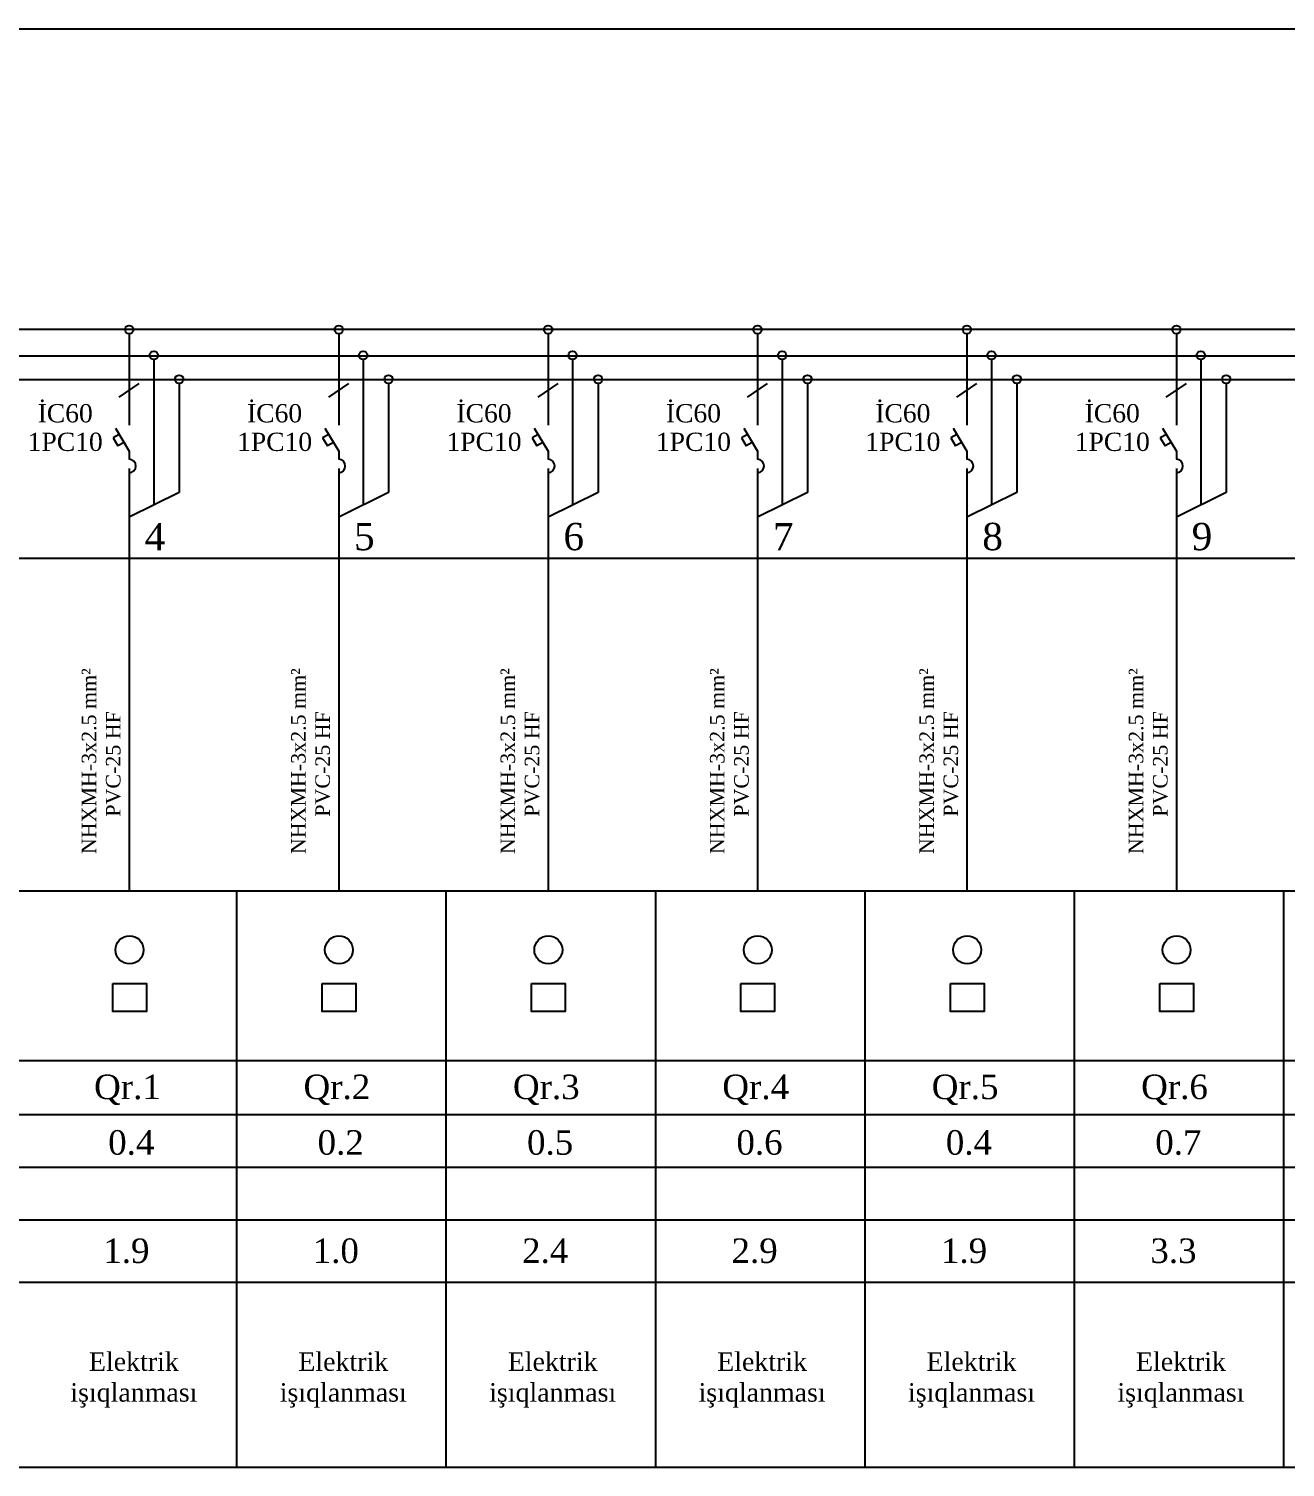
# Model space of a CAD drawing. Header units: millimetres. Extents: x 42452 to 2852333, y -419346 to 834876.
# Drawn here: x 2585963 to 2596774, y 164243 to 176617 of the extents above; entities that cross this region are included whole.
import ezdxf

# ---------------------------------------------------------------- set-up
doc = ezdxf.new("R2010")
doc.units = ezdxf.units.MM
doc.layers.add('Elektrik isiqlandirma_Lightening.ET-XET', color=7, linetype='Continuous')
doc.styles.add('GENERATED_STYLE_3', font='ARIAALB2.TTF')

# ---------------------------------------------------------------- blocks, each defined once
blk = doc.blocks.new('Line_167', base_point=(156363518, 84643528))
at = {"layer": 'Elektrik isiqlandirma_Lightening.ET-XET', "linetype": 'Continuous'}
blk.add_line((156363518, 84643483), (156363518, 84642531), dxfattribs=at)
blk.add_circle((156363518, 84643528), 44.2, dxfattribs=at)
blk = doc.blocks.new('Line_168', base_point=(156364038, 84643010))
at = {"layer": 'Elektrik isiqlandirma_Lightening.ET-XET', "linetype": 'Continuous'}
blk.add_line((156364038, 84642966), (156364038, 84641833), dxfattribs=at)
blk.add_circle((156364038, 84643010), 44.2, dxfattribs=at)
blk = doc.blocks.new('Line_169', base_point=(156363773, 84643259))
at = {"layer": 'Elektrik isiqlandirma_Lightening.ET-XET', "linetype": 'Continuous'}
blk.add_line((156363773, 84643215), (156363773, 84642531), dxfattribs=at)
blk.add_circle((156363773, 84643259), 44.2, dxfattribs=at)

msp = doc.modelspace()

# ---------------------------------------------------------------- linework, layer by layer
at = {"color": 5, "lineweight": 25}
for points in [[(2586685.01493, 168403.27277), (2586975.01493, 168403.27277), (2586975.01493, 168163.27277), (2586685.01493, 168163.27277)], [(2588486.94428, 168403.27277), (2588776.94428, 168403.27277), (2588776.94428, 168163.27277), (2588486.94428, 168163.27277)], [(2590288.87362, 168403.27277), (2590578.87362, 168403.27277), (2590578.87362, 168163.27277), (2590288.87362, 168163.27277)], [(2592090.80297, 168403.27277), (2592380.80297, 168403.27277), (2592380.80297, 168163.27277), (2592090.80297, 168163.27277)], [(2593892.73231, 168403.27277), (2594182.73231, 168403.27277), (2594182.73231, 168163.27277), (2593892.73231, 168163.27277)], [(2595694.66166, 168403.27277), (2595984.66166, 168403.27277), (2595984.66166, 168163.27277), (2595694.66166, 168163.27277)]]:
    msp.add_lwpolyline(points, close=True, dxfattribs=at)
for centre in [(2586830.01493, 168693.27277), (2588631.94428, 168693.27277), (2590433.87362, 168693.27277), (2592235.80297, 168693.27277), (2594037.73231, 168693.27277), (2595839.66166, 168693.27277)]:
    msp.add_circle(centre, 120.29848, dxfattribs=at)
at = {"linetype": 'Continuous'}
for centre in [(2586824.84605, 172855.76574), (2588626.77539, 172855.76574), (2590428.70474, 172855.76574), (2592230.63408, 172855.76574), (2594032.56343, 172855.76574), (2595834.49277, 172855.76574)]:
    msp.add_arc(centre, 59.57369, 272.96227837, 87.03772163, dxfattribs=at)
at = {"layer": 'Elektrik isiqlandirma_Lightening.ET-XET', "linetype": 'Continuous'}
for p, q in [((2580033.50276, 176617.2957), (2613685.57655, 176617.2957)), ((2580287.55072, 174033.45174), (2613034.37444, 174033.45174)), ((2580287.55072, 173803.59265), (2613034.37444, 173803.59265)), ((2580287.55072, 173599.8539), (2613034.37444, 173599.8539)), ((2586741.57335, 173447.81204), (2586913.92132, 173564.85564)), ((2588543.50269, 173447.81204), (2588715.85067, 173564.85564)), ((2590345.43204, 173447.81204), (2590517.78001, 173564.85564)), ((2592147.36138, 173447.81204), (2592319.70936, 173564.85564)), ((2593949.29072, 173447.81204), (2594121.6387, 173564.85564)), ((2595751.22007, 173447.81204), (2595923.56805, 173564.85564)), ((2586741.72055, 173127.8697), (2586689.25559, 173098.3039)), ((2586709.02978, 173182.82048), (2586827.92472, 172982.96685)), ((2587038.95758, 173205.74079), (2587038.95758, 172521.62798)), ((2588543.6499, 173127.8697), (2588491.18493, 173098.3039)), ((2588510.95912, 173182.82048), (2588629.85406, 172982.96685)), ((2588840.88693, 173205.74079), (2588840.88693, 172521.62798)), ((2590345.57924, 173127.8697), (2590293.11428, 173098.3039)), ((2590312.88847, 173182.82048), (2590431.78341, 172982.96685)), ((2590642.81627, 173205.74079), (2590642.81627, 172521.62798)), ((2592147.50859, 173127.8697), (2592095.04362, 173098.3039)), ((2592114.81781, 173182.82048), (2592233.71275, 172982.96685)), ((2592444.74562, 173205.74079), (2592444.74562, 172521.62798)), ((2593949.43793, 173127.8697), (2593896.97297, 173098.3039)), ((2593916.74716, 173182.82048), (2594035.6421, 172982.96685)), ((2594246.67496, 173205.74079), (2594246.67496, 172521.62798)), ((2595751.36728, 173127.8697), (2595698.90231, 173098.3039)), ((2595718.6765, 173182.82048), (2595837.57144, 172982.96685)), ((2596048.60431, 173205.74079), (2596048.60431, 172521.62798)), ((2586689.25559, 173098.3039), (2586730.53357, 173028.91865)), ((2586782.99853, 173058.48445), (2586730.53357, 173028.91865)), ((2588491.18493, 173098.3039), (2588532.46291, 173028.91865)), ((2588584.92788, 173058.48445), (2588532.46291, 173028.91865)), ((2590293.11428, 173098.3039), (2590334.39226, 173028.91865)), ((2590386.85722, 173058.48445), (2590334.39226, 173028.91865)), ((2592095.04362, 173098.3039), (2592136.3216, 173028.91865)), ((2592188.78657, 173058.48445), (2592136.3216, 173028.91865)), ((2593896.97297, 173098.3039), (2593938.25095, 173028.91865)), ((2593990.71591, 173058.48445), (2593938.25095, 173028.91865)), ((2595698.90231, 173098.3039), (2595740.18029, 173028.91865)), ((2595792.64526, 173058.48445), (2595740.18029, 173028.91865)), ((2586827.92472, 172982.96685), (2586827.92472, 172915.25983)), ((2588629.85406, 172982.96685), (2588629.85406, 172915.25983)), ((2590431.78341, 172982.96685), (2590431.78341, 172915.25983)), ((2592233.71275, 172982.96685), (2592233.71275, 172915.25983)), ((2594035.6421, 172982.96685), (2594035.6421, 172915.25983)), ((2595837.57144, 172982.96685), (2595837.57144, 172915.25983)), ((2586827.92472, 172835.2229), (2586827.92472, 169200.54486)), ((2586827.92472, 172796.27166), (2586827.92472, 172417.44193)), ((2588629.85406, 172835.2229), (2588629.85406, 169200.54486)), ((2588629.85406, 172796.27166), (2588629.85406, 172417.44193)), ((2590431.78341, 172835.2229), (2590431.78341, 169200.54486)), ((2590431.78341, 172796.27166), (2590431.78341, 172417.44193)), ((2592233.71275, 172835.2229), (2592233.71275, 169200.54486)), ((2592233.71275, 172796.27166), (2592233.71275, 172417.44193)), ((2594035.6421, 172835.2229), (2594035.6421, 169200.54486)), ((2594035.6421, 172796.27166), (2594035.6421, 172417.44193)), ((2595837.57144, 172835.2229), (2595837.57144, 169200.54486)), ((2595837.57144, 172796.27166), (2595837.57144, 172417.44193)), ((2586827.92472, 172417.44193), (2587257.58124, 172629.56156)), ((2588629.85406, 172417.44193), (2589059.51058, 172629.56156)), ((2590431.78341, 172417.44193), (2590861.43993, 172629.56156)), ((2592233.71275, 172417.44193), (2592663.36927, 172629.56156)), ((2594035.6421, 172417.44193), (2594465.29862, 172629.56156)), ((2595837.57144, 172417.44193), (2596267.22796, 172629.56156)), ((2609447.90507, 172060.02532), (2576671.61485, 172060.02532)), ((2576666.81811, 169200.54486), (2613685.57655, 169200.54486)), ((2587753.46591, 164242.66826), (2587753.46591, 169200.54486)), ((2589555.39526, 164242.66826), (2589555.39526, 169200.54486)), ((2591357.3246, 164242.66826), (2591357.3246, 169200.54486)), ((2593159.25394, 164242.66826), (2593159.25394, 169200.54486)), ((2594961.18329, 164242.66826), (2594961.18329, 169200.54486)), ((2596763.11263, 164242.66826), (2596763.11263, 169200.54486)), ((2577408.96489, 167741.34561), (2613685.57655, 167741.34561)), ((2577408.96489, 167276.53853), (2613685.57655, 167276.53853)), ((2577408.96489, 166823.42785), (2613685.57655, 166823.42785)), ((2577408.96489, 166371.19513), (2613685.57655, 166371.19513)), ((2577408.96489, 165834.46467), (2613685.57655, 165834.46467)), ((2576666.81811, 164242.66826), (2613685.57655, 164242.66826))]:
    msp.add_line(p, q, dxfattribs=at)

# ---------------------------------------------------------------- block references
at = {"layer": 'Elektrik isiqlandirma_Lightening.ET-XET', "linetype": 'Continuous', "xscale": 0.8259916270630292, "yscale": 0.8259916270630292, "zscale": 0.8259916270630292}
for name, p in [('Line_167', (2586827.74733, 174029.31667)), ('Line_167', (2588629.67668, 174029.31667)), ('Line_167', (2590431.60602, 174029.31667)), ('Line_167', (2592233.53537, 174029.31667)), ('Line_167', (2594035.46471, 174029.31667)), ('Line_167', (2595837.39406, 174029.31667)), ('Line_169', (2587038.95758, 173807.49725)), ('Line_169', (2588840.88693, 173807.49725)), ('Line_169', (2590642.81627, 173807.49725)), ('Line_169', (2592444.74562, 173807.49725)), ('Line_169', (2594246.67496, 173807.49725)), ('Line_169', (2596048.60431, 173807.49725)), ('Line_168', (2587257.58124, 173601.55255)), ('Line_168', (2589059.51058, 173601.55255)), ('Line_168', (2590861.43993, 173601.55255)), ('Line_168', (2592663.36927, 173601.55255)), ('Line_168', (2594465.29862, 173601.55255)), ('Line_168', (2596267.22796, 173601.55255))]:
    msp.add_blockref(name, p, dxfattribs=at)

# ---------------------------------------------------------------- texts
at = {"layer": 'Elektrik isiqlandirma_Lightening.ET-XET', "linetype": 'Continuous', "char_height": 157.0550408, "attachment_point": 5, "line_spacing_factor": 0.938829, "style": 'GENERATED_STYLE_3'}
for insert in [(2586276.40559, 173185.77258), (2588078.33493, 173185.77258), (2589880.26428, 173185.77258), (2591682.19362, 173185.77258), (2593484.12297, 173185.77258), (2595286.05231, 173185.77258)]:
    msp.add_mtext('\\A1;{\\fTimes New Roman|b0|i0|c204|p18;İC60\\P1PC10}', dxfattribs=dict(at, insert=insert))
at = {"layer": 'Elektrik isiqlandirma_Lightening.ET-XET', "color": 3, "linetype": 'Continuous', "attachment_point": 5, "style": 'GENERATED_STYLE_3'}
for s, insert, char_height, width in [('\\A1;{\\fTimes New Roman|b0|i0|c204|p18;4}', (2587048.54853, 172247.32227), 235.0916651, 596.7848819), ('\\A1;{\\fTimes New Roman|b0|i0|c204|p18;5}', (2588850.47787, 172247.32227), 235.0916651, 596.7848819), ('\\A1;{\\fTimes New Roman|b0|i0|c204|p18;6}', (2590652.40722, 172247.32227), 235.0916651, 596.7848819), ('\\A1;{\\fTimes New Roman|b0|i0|c204|p18;7}', (2592454.33656, 172247.32227), 235.0916651, 596.7848819), ('\\A1;{\\fTimes New Roman|b0|i0|c204|p18;8}', (2594256.26591, 172247.32227), 235.0916651, 596.7848819), ('\\A1;{\\fTimes New Roman|b0|i0|c204|p18;9}', (2596058.19525, 172247.32227), 235.0916651, 596.7848819), ('\\A1;{\\fTimes New Roman|b0|i0|c204|p18;Qr.1}', (2586812.24729, 167488.93942), 210.7009078, 1432.5046048), ('\\A1;{\\fTimes New Roman|b0|i0|c204|p18;Qr.2}', (2588614.17664, 167488.93942), 210.7009078, 1432.5046048), ('\\A1;{\\fTimes New Roman|b0|i0|c204|p18;Qr.3}', (2590416.10598, 167488.93942), 210.7009078, 1432.5046048), ('\\A1;{\\fTimes New Roman|b0|i0|c204|p18;Qr.4}', (2592218.03533, 167488.93942), 210.7009078, 1432.5046048), ('\\A1;{\\fTimes New Roman|b0|i0|c204|p18;Qr.5}', (2594019.96467, 167488.93942), 210.7009078, 1432.5046048), ('\\A1;{\\fTimes New Roman|b0|i0|c204|p18;Qr.6}', (2595821.89402, 167488.93942), 210.7009078, 1432.5046048)]:
    msp.add_mtext(s, dxfattribs=dict(at, insert=insert, char_height=char_height, width=width))
at = {"layer": 'Elektrik isiqlandirma_Lightening.ET-XET', "linetype": 'Continuous', "char_height": 125, "attachment_point": 2, "rotation": 90, "style": 'GENERATED_STYLE_3'}
for insert in [(2586418.41855, 170293.13534), (2588220.3479, 170293.13534), (2590022.27724, 170293.13534), (2591824.20659, 170293.13534), (2593626.13593, 170293.13534), (2595428.06528, 170293.13534)]:
    msp.add_mtext('{\\fTimes New Roman|b0|i0|c238|p18;\\C7; \\fTimes New Roman|b0|i0|c204|p18;\\C0;NHXMH-\\fTimes New Roman|b0|i0|c238|p18;3\\fTimes New Roman|b0|i0|c204|p18;х\\fTimes New Roman|b0|i0|c238|p18;2.5\\C7; mm²\\fTimes New Roman|b0|i0|c204|p18;\\C0;\\P\\fTimes New Roman|b0|i0|c238|p18;\\C7;PVC-25 \\fTimes New Roman|b0|i0|c204|p18;\\C0;H\\fTimes New Roman|b0|i0|c238|p18;\\C7;F }', dxfattribs=dict(at, insert=insert))
at = {"layer": 'Elektrik isiqlandirma_Lightening.ET-XET', "linetype": 'Continuous', "char_height": 210.7009078, "attachment_point": 5, "style": 'GENERATED_STYLE_3'}
for s, insert, width in [('\\A1;{\\fTimes New Roman|b0|i0|c204|p18;0.4}', (2586845.17657, 167034.54407), 561.3329007), ('\\A1;{\\fTimes New Roman|b0|i0|c204|p18;0.2}', (2588647.10592, 167034.54407), 561.3329007), ('\\A1;{\\fTimes New Roman|b0|i0|c204|p18;0.5}', (2590449.03526, 167034.54407), 561.3329007), ('\\A1;{\\fTimes New Roman|b0|i0|c204|p18;0.6}', (2592250.96461, 167034.54407), 561.3329007), ('\\A1;{\\fTimes New Roman|b0|i0|c204|p18;0.4}', (2594052.89395, 167034.54407), 561.3329007), ('\\A1;{\\fTimes New Roman|b0|i0|c204|p18;0.7}', (2595854.8233, 167034.54407), 561.3329007), ('\\A1;{\\fTimes New Roman|b0|i0|c204|p18;1.9}', (2586802.92415, 166102.92076), 834.9303153), ('\\A1;{\\fTimes New Roman|b0|i0|c204|p18;1.0}', (2588604.85349, 166102.92076), 834.9303153), ('\\A1;{\\fTimes New Roman|b0|i0|c204|p18;2.4}', (2590406.78284, 166102.92076), 834.9303153), ('\\A1;{\\fTimes New Roman|b0|i0|c204|p18;2.9}', (2592208.71218, 166102.92076), 834.9303153), ('\\A1;{\\fTimes New Roman|b0|i0|c204|p18;1.9}', (2594010.64153, 166102.92076), 834.9303153), ('\\A1;{\\fTimes New Roman|b0|i0|c204|p18;3.3}', (2595812.57087, 166102.92076), 834.9303153)]:
    msp.add_mtext(s, dxfattribs=dict(at, insert=insert, width=width))
at = {"layer": 'Elektrik isiqlandirma_Lightening.ET-XET', "color": 7, "linetype": 'Continuous', "char_height": 158.8918572, "width": 10493.8101362, "attachment_point": 5, "style": 'GENERATED_STYLE_3'}
for insert in [(2586867.27507, 164992.92191), (2588669.20442, 164992.92191), (2590471.13376, 164992.92191), (2592273.06311, 164992.92191), (2594074.99245, 164992.92191), (2595876.9218, 164992.92191)]:
    msp.add_mtext('\\A1;{\\fTimes New Roman|b0|i0|c0|p18;Elektrik \\fTimes New Roman|b0|i0|c238|p18;\\P\\fTimes New Roman|b0|i0|c0|p18;i\\fTimes New Roman|b0|i0|c238|p18;şıqlanması}', dxfattribs=dict(at, insert=insert))

doc.saveas('drawing.dxf')
